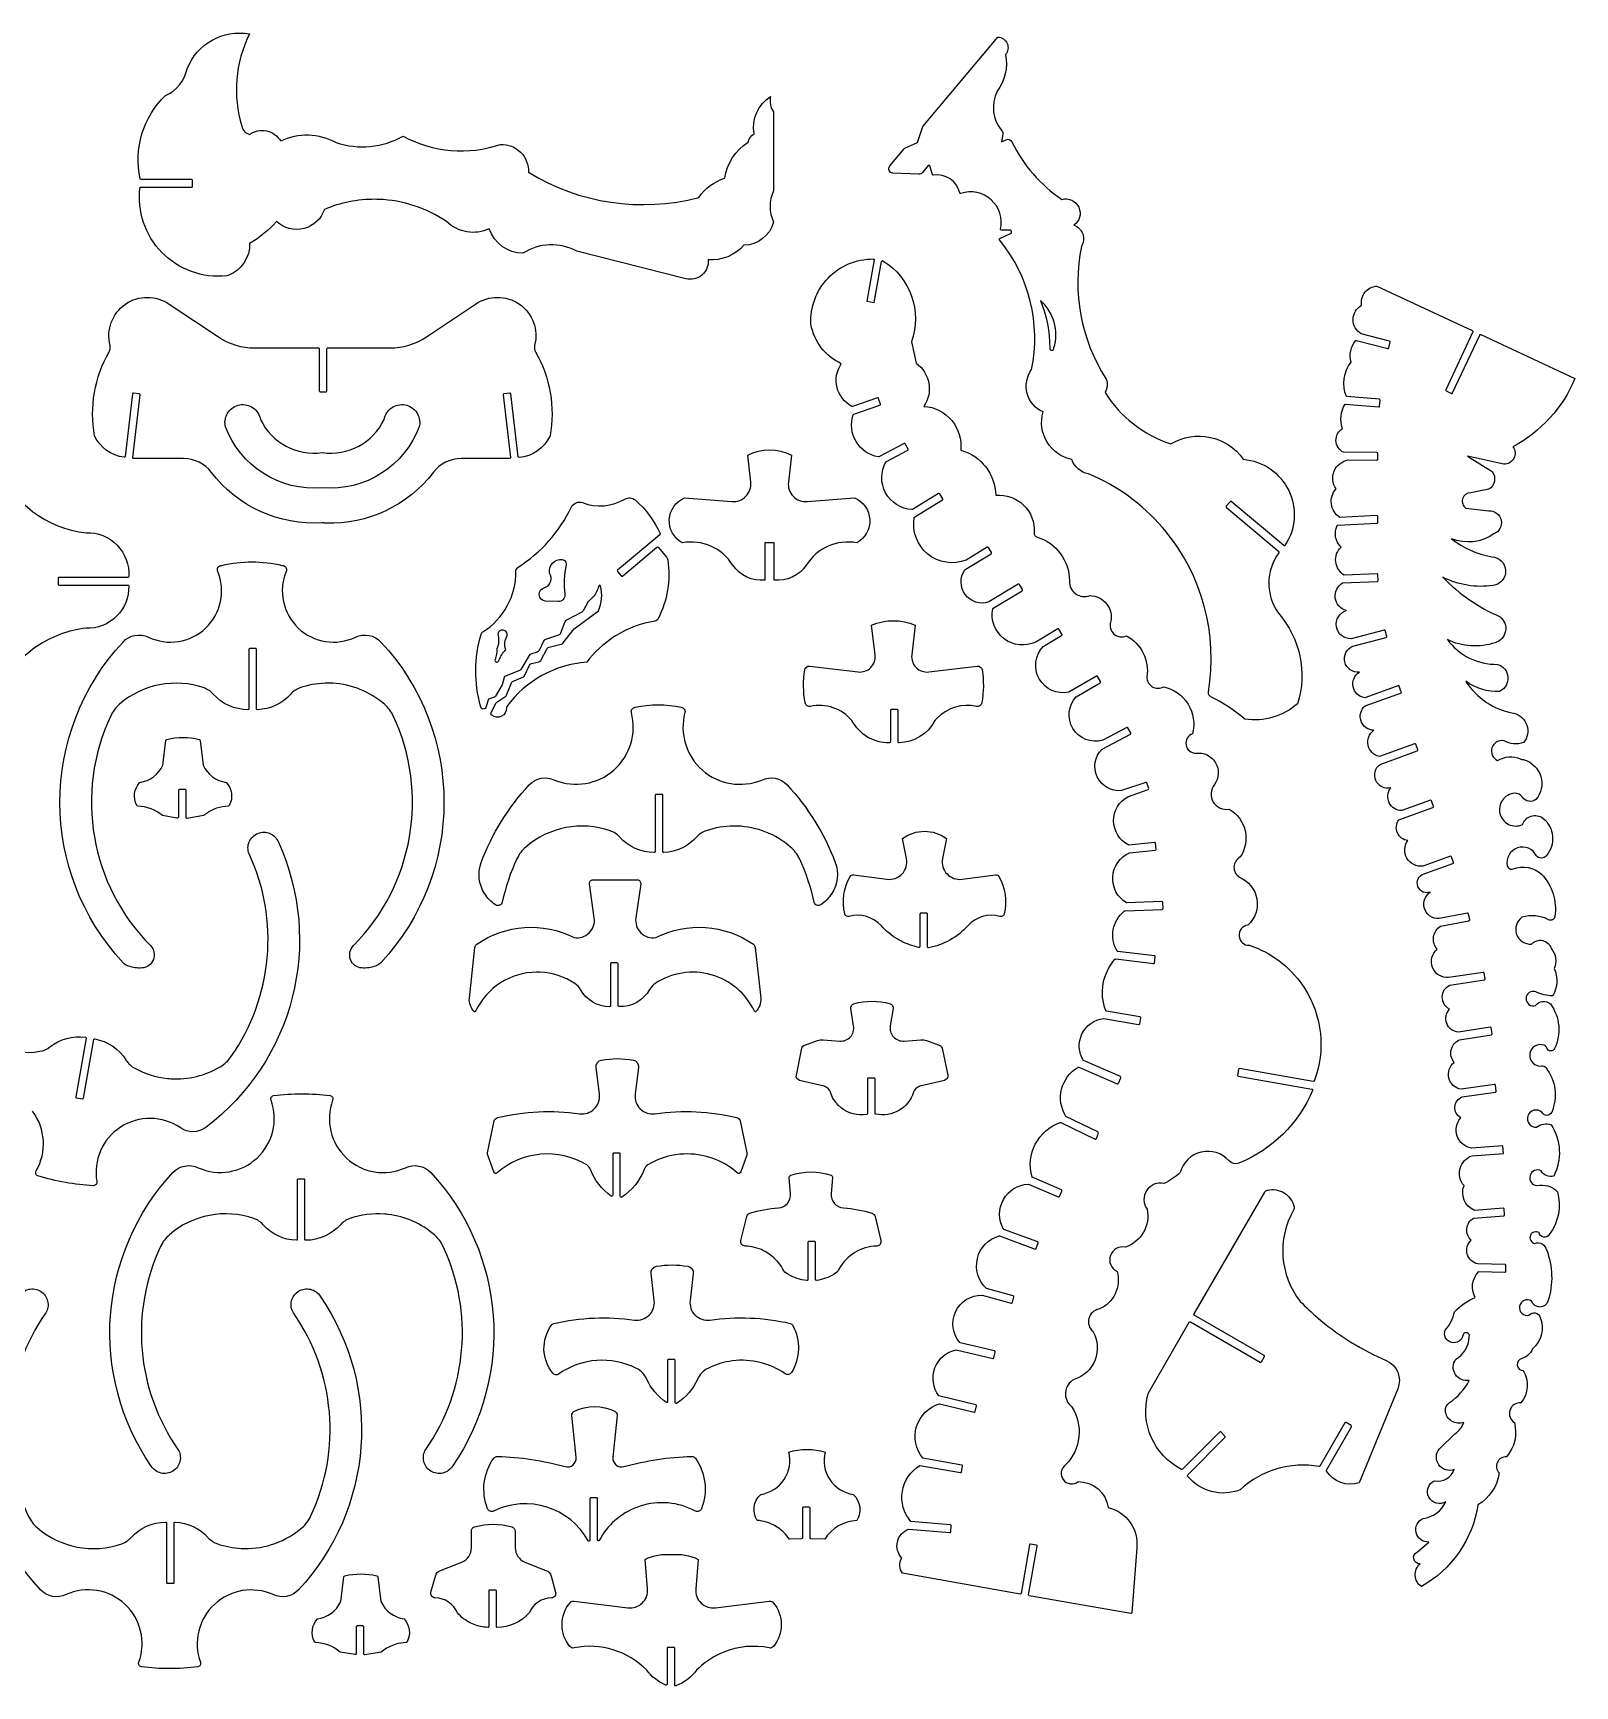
# Model space of a CAD drawing. Extents: x 0 to 551, y 0 to 333.
# Drawn here: x 246.7 to 551.5, y 4 to 330.6 of the extents above; entities that cross this region are included whole.
import ezdxf

# ---------------------------------------------------------------- set-up
doc = ezdxf.new("R2010")
doc.units = 0
doc.layers.add('DEFAULT_LAYER', color=1, linetype='CONTINUOUS')
doc.layers.add('WHITE', color=1, linetype='CONTINUOUS')

msp = doc.modelspace()

# ---------------------------------------------------------------- linework, layer by layer
at = {"layer": 'DEFAULT_LAYER'}
msp.add_lwpolyline([(522.87, 160.87, -0.131945), (521.88, 160.78, -0.207851), (520.61, 161.62, -0.207851), (520.36, 163.13, -0.207851), (521.28, 164.34), (527.36, 166.51, 0.414213), (527.47, 166.74), (527.07, 167.83, 0.414213), (526.85, 167.94), (521.41, 165.99, -0.298768), (518.26, 167.55, -0.298768), (518.44, 171.06, -0.270168), (516.37, 172.59, -0.270168), (516.68, 175.15), (523.41, 177.59, 0.414214), (523.51, 177.81), (523.11, 178.9, 0.414214), (522.89, 179.01), (517.27, 176.97, -0.287446), (514.77, 178.53, -0.287446), (515.07, 181.46, -0.356187), (512.12, 182.92, -0.356187), (512.96, 186.11), (520.3, 188.76, 0.414213), (520.4, 188.99), (520.01, 190.08, 0.414213), (519.79, 190.19), (512.82, 187.66, -0.297871), (510.58, 189.89, -0.297871), (511.73, 192.84, -0.311865), (509.19, 194.67, -0.311865), (510, 197.69), (517.19, 200.27), (516.68, 201.69), (509.91, 199.26, -0.312669), (507.63, 201.46, -0.312669), (508.88, 204.36, -0.378365), (505.99, 206.34, -0.378365), (507.59, 209.46), (514.17, 211.2, 0.414213), (514.29, 211.41), (513.99, 212.54, 0.414213), (513.78, 212.66), (507.21, 210.92, -0.374098), (504.32, 213.32, -0.374098), (506.3, 216.51, -0.301881), (504.11, 219, -0.301881), (505.56, 221.97), (512.42, 222.28, 0.414213), (512.59, 222.46), (512.53, 223.62, 0.414213), (512.35, 223.79), (505.89, 223.5, -0.234955), (504.19, 226.11, -0.234955), (505.24, 229.03, -0.320481), (504.47, 233.29, -0.276984), (504.61, 233.39), (512.37, 233.77, 0.414214), (512.54, 233.95), (512.48, 235.12, 0.414214), (512.3, 235.28), (504.98, 234.92, -0.218415), (503.33, 237.57, -0.218415), (504.25, 240.55, -0.258316), (503.88, 244.08, -0.258316), (506.67, 246.26), (512.33, 246.23, 0.414214), (512.5, 246.4), (512.51, 247.57, 0.414213), (512.33, 247.74), (505.71, 247.78, -0.273219), (504.24, 250.08, -0.273219), (505.54, 252.48, -0.225791), (506.04, 257.29), (512.69, 256.74, 0.414213), (512.87, 256.9), (512.97, 258.06, 0.414213), (512.81, 258.25), (506.32, 258.79, -0.275385), (507.25, 265.61, -0.253604), (508.1, 269.8, -0.287261), (508.28, 269.85), (514.46, 268.3, 0.414213), (514.67, 268.43), (514.96, 269.56, 0.414213), (514.83, 269.77), (509.22, 271.18, -0.267295), (507.62, 274.03, -0.267295), (509.29, 276.85, -0.210846), (509.96, 279.4, -0.210846), (512.31, 280.62), (531.18, 271.82, -0.414214), (531.27, 271.59), (525.93, 260.15, 0.414213), (526.02, 259.92), (527.08, 259.43, 0.414214), (527.3, 259.51), (532.64, 270.95, -0.414214), (532.87, 271.03), (551.47, 262.36, -0.172535), (539.22, 248.87, -0.289471), (539.39, 246.58, -0.289471), (537.39, 245.45), (530.24, 247.04), (535.12, 243.97, -0.210416), (535.56, 242.08, -0.210416), (534.46, 240.48), (530.86, 239.79, 0.330413), (529.27, 238.61, 0.330413), (529.93, 236.74), (534.42, 236.23, -0.366468), (536.87, 234.36, -0.366468), (535.44, 231.64, -0.24855), (527.09, 230.67, 0.121357), (535.03, 227.13, -0.388161), (537.76, 224.42, -0.388161), (535.3, 221.46, -0.153389), (525.38, 223.08, 0.099169), (536.67, 215.28, -0.279177), (537.74, 212.42, -0.279177), (535.7, 210.15, -0.195905), (526.25, 210.77, 0.242532), (536.19, 205.87, -0.310948), (538.23, 203.35, -0.310948), (536.6, 200.54, -0.174883), (529.91, 202.53, 0.21519), (539.42, 196.25, -0.255653), (541.96, 193.85, -0.255653), (541.31, 190.41, -0.211111), (537.45, 190.76, 0.384862), (535.06, 189.4, 0.384862), (536.17, 186.89, -0.238418), (540.75, 187.17), (540.83, 187.14), (540.91, 187.11), (540.99, 187.1), (541.08, 187.08), (541.25, 187.05), (541.34, 187.04), (541.42, 187.02, -0.253331), (544.72, 183.71, -0.253331), (543.75, 179.14, -0.203973), (542.33, 178.82, -0.203973), (541.11, 179.62, 0.272999), (539.53, 180.39, 0.220726), (537.16, 179.05, 0.220726), (536.65, 176.37, 0.220726), (538.37, 174.26, 0.220726), (541.1, 174.2, -0.241168), (542.79, 175.88, -0.241168), (545.15, 175.48, -0.201812), (547.04, 171.9, -0.201812), (545.8, 168.05, -0.216911), (544.83, 167.6, -0.216911), (543.85, 168.04, 0.378262), (540.11, 169.6, 0.378262), (538.1, 166.09, 0.221316), (538.53, 165.5, 0.221316), (539.26, 165.46, -0.286581), (544.87, 164.42, -0.2294), (547.51, 156.05, -0.243155), (547.04, 155.4, -0.243155), (546.25, 155.41, 0.198673), (541, 155.89, 0.337608), (539.93, 152.52, 0.337608), (542.9, 150.6, -0.272257), (545.1, 151.29, -0.272257), (546.78, 149.71, -0.301798), (547.34, 145.77, -0.240923), (547.1, 140.37, -0.123462), (543.75, 141.18, 0.241608), (542.44, 141.01, 0.241608), (541.8, 139.85, 0.241608), (542.38, 138.66, 0.241608), (543.68, 138.43, -0.210146), (545.09, 139.25, -0.210146), (546.64, 138.76, -0.274501), (547.45, 129.95, -0.314429), (546.66, 129.47, -0.314429), (545.92, 130.04, 0.232246), (545.4, 130.6, 0.231263), (543.55, 130.43, 0.231263), (542.54, 128.86, 0.231263), (543.16, 127.1, 0.231263), (544.92, 126.51, -0.266591), (545.72, 126.18, -0.271118), (546.87, 117.36, -0.28618), (545.9, 116.75, -0.28618), (544.92, 117.35, 0.253349), (543.36, 117.75, 0.253349), (542.16, 116.66, 0.253349), (542.42, 115.06, 0.253349), (543.9, 114.4, -0.269541), (546.75, 114.9, -0.269727), (547.27, 104.75, -0.347463), (544.78, 105.79, 0.224056), (543.46, 105.83, 0.224056), (542.59, 104.84, 0.224056), (542.81, 103.54, 0.224056), (543.95, 102.87, -0.261953), (548.01, 101.66, -0.23216), (546.4, 93.18, -0.310562), (545.26, 92.68, -0.310562), (544.38, 93.57, 0.225104), (543.39, 93.7, 0.225104), (542.66, 93.03, 0.225104), (542.73, 92.03, 0.225104), (543.53, 91.45, -0.212411), (544.98, 91.34, -0.212411), (545.86, 90.18, -0.170534), (546.14, 80.02, -0.317791), (544.52, 78.88, -0.317791), (542.9, 80.04, 0.251617), (541.45, 80.17, 0.251617), (540.53, 79.04, 0.251617), (540.97, 77.64, 0.251617), (542.38, 77.24, -0.288896), (543.62, 77.73, -0.288896), (544.59, 76.82, -0.324985), (543.1, 70.63, -0.229392), (540.96, 68.69, 0.374248), (540.07, 67.38, 0.374248), (541.25, 66.31, -0.322638), (540.8, 59.95, 0.345217), (538.63, 58.5, 0.345217), (539.51, 56.05, -0.246371), (537.94, 49.27, 0.30449), (536.14, 48.19, 0.30449), (536.46, 46.11, -0.237402), (532.29, 39.8, -0.23057), (521.11, 23.62, -0.226169), (519.9, 25.83, -0.226169), (520.86, 28.15, -0.368), (519.61, 29.1, -0.368), (520.34, 30.48), (522.6, 32.43, -0.362462), (520.08, 34.3, -0.362462), (521.47, 37.11, 0.27031), (525.92, 40.38, -0.206526), (524.06, 40.12, -0.206526), (522.6, 41.3, -0.206526), (522.45, 43.17, -0.206526), (523.71, 44.56, 0.372698), (527.61, 46.76, -0.339893), (524.57, 47.68, -0.339893), (524.68, 50.85), (527.75, 53.83, 0.173813), (529.49, 56.08, -0.238052), (527.1, 56.31, -0.238052), (525.87, 58.37, -0.267751), (526.62, 59.92, 0.123784), (530.59, 64.38, -0.308254), (527.83, 65.55, -0.308254), (527.91, 68.54, 0.261134), (530.57, 72.97, 0.404573), (530.17, 73.77, 0.404573), (529.35, 73.4, -0.213561), (528.56, 72.13, -0.213561), (527.09, 71.87, -0.213561), (525.91, 72.79, -0.213561), (525.82, 74.29, 0.127697), (527.69, 77.95, -0.099667), (531.75, 80.78, -0.341503), (532.48, 85.88), (537.64, 85.75, 0.414214), (537.81, 85.92), (537.84, 87.08, 0.414213), (537.68, 87.26), (532.25, 87.4, -0.282789), (530.19, 89.34, -0.282789), (530.98, 92.06, -0.23516), (530.11, 94.36, -0.23516), (531.43, 96.44), (537.4, 96.91, 0.414214), (537.56, 97.1), (537.46, 98.26, 0.414214), (537.28, 98.42), (531.64, 97.97, -0.412354), (529.55, 102.88, -0.25238), (528.77, 106.25, -0.25238), (531.15, 108.76), (537.34, 109.21), (537.23, 110.72), (531.04, 110.27, -0.27389), (528.19, 112.64, -0.27389), (528.91, 116.28, -0.29279), (527.73, 118.44, -0.29279), (529.2, 120.4), (535.78, 121.36, 0.414213), (535.93, 121.55), (535.76, 122.71, 0.414213), (535.56, 122.85), (528.98, 121.9, -0.299785), (526.55, 124.12, -0.299785), (527.63, 127.22, -0.238345), (527.02, 129.72, -0.238345), (528.67, 131.7), (534.95, 132.67, 0.414213), (535.1, 132.87), (534.92, 134.02, 0.414214), (534.72, 134.16), (528.43, 133.19, -0.287102), (526.14, 134.94, -0.287102), (526.7, 137.77, -0.286592), (525.24, 140.14, -0.286592), (526.73, 142.49), (533.57, 143.51, 0.414214), (533.72, 143.71), (533.55, 144.86, 0.414213), (533.35, 145.01), (526.5, 143.98, -0.324803), (523.34, 145.96, -0.324803), (524.24, 149.59, -0.218508), (523.53, 152.02, -0.218508), (524.91, 154.14), (530.53, 155.2, 0.414214), (530.67, 155.4), (530.46, 156.55, 0.414214), (530.25, 156.68), (524.63, 155.62, -0.363538), (521.69, 157.85, -0.309062), (522.87, 160.87)], format="xyb", close=True, dxfattribs=at)
at = {"layer": 'WHITE'}
for points in [[(314.33, 297.77, 0.101859), (304.3, 295.77, -0.25514), (300.23, 291.98, -0.25514), (294.84, 293.36, -0.079643), (289.53, 289.05, -0.313027), (285.42, 282.77, -0.070104), (284.95, 282.65, -0.229401), (272.18, 287.26, -0.229401), (267.87, 300.15), (278.07, 300.15, 0.414213), (278.24, 300.32), (278.24, 301.49, 0.414214), (278.07, 301.66), (268.08, 301.66, -0.352129), (267.91, 301.79, -0.259919), (272.87, 318.29, 0.245095), (277.17, 323.53, -0.35953), (289.5, 330.45, 0.193802), (288, 312.21, 0.289639), (289.5, 310.6, -0.207918), (292.86, 311.29, -0.207918), (295.66, 309.31, -0.245302), (306.6, 308.99, 0.212348), (319.87, 310.26, 0.209223), (339.11, 308.62, -0.210383), (343.08, 307.08, -0.210383), (344.62, 303.11, 0.204299), (378.28, 298.14, -0.167954), (383.46, 301.93, -0.227687), (388.06, 309.04, -0.212122), (389.22, 310.74, -0.301473), (392.49, 318.09, 0.219422), (393.09, 315.05), (393.09, 299.45, 0.229789), (393.09, 293.27, -0.331499), (387.23, 288.68, -0.229553), (380.17, 285.8, -0.243967), (378.92, 282.79, -0.243967), (375.74, 282.08), (354.2, 287.51, 0.272818), (343.54, 287.11, -0.320269), (336.9, 291.95, -0.309199), (328.45, 293.36, 0.142109), (315.02, 297.75), (314.67, 297.76), (314.33, 297.77)], [(469.93, 232.93, 0.115486), (455.31, 243.55, -0.285509), (452.05, 246.36, -0.20899), (447.14, 249.81, -0.20899), (446.34, 255.75, -0.227586), (443.21, 259.39, -0.227586), (444.09, 264.11, 0.224981), (437.76, 289.74, -0.231002), (437.73, 289.89, -0.231002), (437.82, 290), (439.93, 290.99, 0.307222), (440.11, 291.36, 0.307222), (439.84, 291.66), (438.12, 291.65, -0.228302), (437.98, 291.71, -0.228302), (437.95, 291.86, 0.270273), (436.08, 297.69, 0.270273), (430.09, 298.94, -0.211297), (429.95, 298.95, -0.211297), (429.87, 299.06, 0.396266), (424.67, 302.54, -0.376508), (424.48, 302.66), (423.96, 304.37, 0.275098), (423.83, 304.49, 0.275098), (423.66, 304.43), (422.49, 303.04, -0.232506), (421.79, 302.73), (416.66, 302.94, -0.285904), (415.9, 303.45, -0.285904), (416.03, 304.36), (418.87, 307.74, -0.116325), (419.18, 307.97), (421.53, 308.99), (422.6, 312.19), (437.39, 329.82, -0.291734), (439.25, 328.57, -0.291734), (438.91, 326.36, -0.211468), (437.29, 319.11, 0.301594), (438.21, 311.33, -0.218708), (438.4, 310.64), (438.16, 309.12), (439.02, 309.54, -0.413), (440.17, 309.14, 0.131413), (450.06, 297.76, -0.363972), (453.4, 296.2, -0.363972), (452.44, 292.64, -0.228643), (454.19, 290.92, -0.228643), (453.93, 288.47, 0.196282), (458.82, 262.26, -0.228684), (458.6, 259.59, 0.176384), (471.6, 249.45, -0.392376), (485.92, 246.4, -0.26477), (494.89, 240.23, -0.26477), (494.16, 229.37, -0.213657), (494.04, 229.29, -0.213657), (493.9, 229.33), (483.54, 238.03, 0.414214), (483.3, 238.01), (482.55, 237.11, 0.414213), (482.57, 236.87), (492.94, 228.17, -0.397154), (492.97, 227.93, 0.326894), (492.87, 215.96, -0.261637), (496.66, 198.1, -0.220266), (486.23, 195.04, 0.068871), (479.51, 199.47, -0.33494), (479.03, 200.4, 0.219015), (470.38, 232.4), (469.93, 232.93)], [(498.01, 141.91, -0.236698), (499.95, 123.52, -0.360998), (499.76, 123.42), (485.19, 125.98, 0.414213), (484.99, 125.84), (484.79, 124.69, 0.414213), (484.93, 124.49), (499.49, 121.93, -0.227837), (499.61, 121.84, -0.227837), (499.62, 121.69, -0.201088), (485.04, 107.32, -0.314274), (483.11, 107.77, 0.274008), (477.6, 109.49, 0.274008), (473.44, 105.47, -0.083865), (470.24, 103.29, 0.31197), (466.82, 101.9, 0.31197), (466.9, 98.21, -0.379985), (462.61, 90.7, 0.380057), (459.65, 89.04, 0.380057), (460.96, 85.9, -0.38938), (457.35, 78.45, 0.285524), (455.41, 76.63, 0.285524), (456.18, 74.08, -0.227841), (456.62, 68.42, -0.227841), (452.47, 64.54, 0.256997), (450.77, 62.01, 0.256997), (451.99, 59.21, -0.350239), (450.81, 47.68, 0.203342), (449.95, 46.32, 0.203342), (450.33, 44.76, 0.203342), (451.72, 43.95, 0.203342), (453.27, 44.38, -0.37512), (459.23, 39.26, -0.375227), (464.86, 31.27), (463.86, 18.46, -0.211529), (463.79, 18.33, -0.211529), (463.66, 18.3), (443.63, 21.83, -0.414213), (443.49, 22.03), (445.18, 31.61, 0.414213), (445.04, 31.81), (443.89, 32.02, 0.414213), (443.69, 31.88), (442, 22.29, -0.414213), (441.8, 22.15), (418.59, 26.25, -0.324795), (418.46, 29.25, -0.254672), (417.56, 32.49, -0.254672), (419.8, 35), (427.91, 34.31, 0.414213), (428.1, 34.47), (428.2, 35.63, 0.414213), (428.04, 35.82), (420.22, 36.48, -0.222094), (418.53, 42.44, -0.222094), (422.02, 47.57), (430.04, 46.16, 0.414214), (430.24, 46.3), (430.44, 47.45, 0.414214), (430.3, 47.65), (422.6, 49, -0.252001), (421.36, 55.25, -0.252001), (425.89, 59.74), (432.7, 58.1, 0.414214), (432.91, 58.23), (433.18, 59.37, 0.414213), (433.05, 59.58), (425.77, 61.32, -0.257848), (424.97, 66.83, -0.257848), (429.19, 70.44), (436.41, 68.72, 0.414214), (436.62, 68.85), (436.89, 69.98, 0.414213), (436.76, 70.19), (429.93, 71.82, -0.297906), (429.04, 77.93, -0.297906), (434.28, 81.2), (440.07, 79.64, 0.414213), (440.28, 79.76), (440.58, 80.89, 0.414213), (440.46, 81.1), (435.17, 82.53, -0.271142), (433.36, 88.45, -0.271142), (437.64, 92.92, -0.158535), (437.75, 92.92), (444.78, 90.34, 0.414213), (445, 90.45), (445.4, 91.54, 0.414213), (445.3, 91.77), (438.58, 94.22, -0.182347), (438.49, 94.3, -0.257723), (438.52, 100.12, -0.257723), (443.46, 103.18), (449.36, 100.63, 0.414213), (449.58, 100.72), (450.05, 101.79, 0.414213), (449.96, 102.02), (444.16, 104.53, -0.39251), (449.72, 115.36, -0.203073), (449.86, 115.35), (456.64, 112.05, 0.213742), (456.78, 112.05, 0.213742), (456.88, 112.15), (457.27, 113.26, 0.381264), (457.18, 113.47), (450.85, 116.55, -0.202866), (450.01, 121.93, -0.202866), (453.28, 126.28, -0.237869), (453.44, 126.29), (461.02, 123.01, 0.414213), (461.25, 123.1), (461.71, 124.17, 0.414214), (461.62, 124.4), (454.32, 127.56, -0.255624), (454.04, 132.83, -0.255624), (458.33, 135.91), (465.24, 134.72, 0.414214), (465.44, 134.86), (465.64, 136.01, 0.414214), (465.5, 136.21), (458.86, 137.35, -0.265321), (458.73, 137.46, -0.277404), (460.56, 147.6, -0.247362), (460.71, 147.65), (468.19, 146.76, 0.414214), (468.38, 146.91), (468.52, 148.07, 0.414214), (468.37, 148.26), (461.11, 149.13, -0.232205), (460.98, 149.21, -0.377599), (462.45, 157.15, -0.158445), (462.55, 157.19), (469.89, 157.46, 0.414214), (470.06, 157.64), (470.02, 158.81, 0.414213), (469.84, 158.98), (462.91, 158.72, -0.146241), (462.82, 158.74, -0.27911), (460.12, 163.88, -0.27911), (463.43, 168.65), (468.54, 169.16, 0.414213), (468.7, 169.35), (468.58, 170.51, 0.414214), (468.39, 170.67), (463.28, 170.15, -0.281228), (460.29, 174.95, -0.281228), (463.2, 179.79), (467.12, 181.13, 0.414213), (467.22, 181.35), (466.85, 182.45, 0.414213), (466.63, 182.56), (461.88, 180.93, -0.317249), (457.05, 183.65, -0.317249), (458, 189.11), (463.6, 192.07, 0.414214), (463.67, 192.31), (463.12, 193.34, 0.414213), (462.89, 193.41), (458.14, 190.89, -0.336977), (452.25, 193.19, -0.336977), (452.9, 199.47), (457.65, 202.24, 0.414213), (457.71, 202.48), (457.12, 203.48, 0.414214), (456.89, 203.55), (451.47, 200.39, -0.330579), (445.58, 203.01, -0.330579), (446.38, 209.41), (450.01, 211.58, 0.414214), (450.07, 211.82), (449.48, 212.82, 0.414213), (449.24, 212.88), (444.89, 210.28, -0.28225), (438.63, 210.95, -0.28225), (436.39, 216.84, -0.213739), (436.47, 216.95), (442.22, 220.41, 0.414213), (442.27, 220.65), (441.67, 221.65, 0.414213), (441.44, 221.71), (435.63, 218.21, -0.324753), (430.96, 219.66, -0.324753), (430.89, 224.54, -0.102596), (430.94, 224.59), (436.09, 227.73, 0.414213), (436.15, 227.97), (435.54, 228.96, 0.414213), (435.3, 229.02), (431.13, 226.48, -0.272288), (423.54, 227.67, -0.272288), (420.89, 234.88, -0.213858), (420.97, 235), (426.48, 238.36, 0.414213), (426.54, 238.6), (425.93, 239.59, 0.414213), (425.69, 239.65), (420.51, 236.49, -0.152422), (420.41, 236.46, -0.259996), (415.23, 239.75, -0.259996), (415.3, 245.89, -0.142678), (415.37, 245.96), (419.59, 248.17, 0.414213), (419.66, 248.41), (419.12, 249.44, 0.414213), (418.89, 249.51), (413.91, 246.9, -0.16228), (413.8, 246.89, -0.22162), (409.38, 249.89, -0.22162), (408.83, 255.21, -0.229835), (408.94, 255.32), (414.1, 257.1, 0.414214), (414.21, 257.32), (413.83, 258.43, 0.414214), (413.61, 258.53), (408.69, 256.83, -0.20844), (408.56, 256.85, -0.213074), (405.63, 260.6, -0.213074), (406.47, 265.29, -0.245922), (400.47, 273.08, -0.206409), (403.84, 282.18, -0.206409), (412.77, 285.98, -0.221065), (412.9, 285.92, -0.221065), (412.94, 285.78), (411.5, 277.62), (412.99, 277.36), (414.43, 285.51, -0.248018), (414.53, 285.64, -0.248018), (414.69, 285.63, -0.355213), (420.34, 269.62), (421.24, 265.38, -0.410719), (422.79, 256.86, -0.205128), (428.29, 254.08, -0.205128), (430.07, 248.18, -0.334112), (436.99, 239.29, -0.219968), (442.5, 237.35, -0.219968), (444.58, 231.9, 0.346698), (445.19, 231.02, -0.329026), (451.54, 222.35, 0.252222), (452.8, 219.82, 0.252222), (455.6, 219.48, -0.226266), (458.9, 217.84, -0.226266), (459.7, 214.24, 0.303718), (460.36, 211.84, 0.303718), (462.83, 211.53, -0.313103), (466.87, 203.36, 0.274202), (467.94, 201.44, 0.274202), (470.14, 201.46, -0.204627), (475, 198.02, -0.204627), (475.88, 192.13, 0.365346), (474.6, 189.94, 0.365346), (476.55, 188.31, -0.303236), (480.44, 186.44, -0.303236), (480.2, 182.13, 0.313244), (479.98, 178.67, 0.313244), (483.13, 177.26, -0.208916), (486.28, 173.01, -0.208916), (485.31, 167.81, 0.26458), (484.08, 165.85, 0.26458), (485.14, 163.79, -0.258737), (488.6, 159.53, -0.258737), (486.82, 154.34, 0.398439), (485.09, 152.19, 0.398439), (487.14, 150.35, -0.163164), (497.62, 142.48), (497.82, 142.2), (498.01, 141.91)], [(303.9, 233.82, -0.250082), (281.95, 243.82, 0.232779), (276.48, 246.53), (266.58, 246.56, -0.213827), (266.46, 246.62, -0.213827), (266.41, 246.75), (267.88, 259.16, 0.414214), (267.72, 259.35), (266.56, 259.49, 0.414213), (266.37, 259.34), (264.91, 246.94, -0.415792), (264.72, 246.79, -0.257923), (258.89, 251.02, -0.177079), (261.76, 267.62, 0.195897), (261.94, 268.91, -0.313747), (264.97, 277.05, -0.313747), (273.65, 277.03), (283.35, 270.57, 0.148069), (290.54, 268.39), (303.12, 268.39, -0.414214), (303.29, 268.22), (303.29, 259.92, 0.414214), (303.47, 259.75), (304.63, 259.75, 0.414214), (304.81, 259.92), (304.81, 268.22, -0.414214), (304.98, 268.39), (317.26, 268.39, 0.148069), (324.45, 270.57), (334.15, 277.03, -0.313747), (342.83, 277.05, -0.313747), (345.86, 268.91, 0.195897), (346.03, 267.62, -0.177079), (348.91, 251.02, -0.269049), (342.77, 246.76, -0.403642), (342.58, 246.91), (341.12, 259.3, 0.414214), (340.93, 259.45), (339.77, 259.32, 0.414213), (339.62, 259.13), (341.08, 246.75, -0.213827), (341.04, 246.62, -0.213827), (340.91, 246.56), (331.31, 246.53, 0.232779), (325.84, 243.82, -0.242915), (304.59, 233.79), (304.42, 233.8), (304.24, 233.81), (304.07, 233.82), (303.98, 233.82), (303.9, 233.82)], [(447.65, 268.4, 0.207153), (447.76, 268.08, 0.207153), (448.07, 267.95, 0.207153), (448.39, 268.08, 0.207153), (448.5, 268.4, 0.292011), (445.82, 277.79, -0.105398), (447.65, 268.4)], [(291.67, 254.28, 0.325583), (303.9, 247.71, 0.325583), (316.12, 254.28, -0.414214), (320.23, 257.15, -0.414214), (323.09, 253.04, -0.339917), (303.9, 240.75, -0.339917), (284.7, 253.04, -0.414214), (287.57, 257.15, -0.414214), (291.67, 254.28)], [(375.03, 229.89, -0.287334), (372.47, 234.47, -0.287334), (375.48, 238.77), (384.86, 238.04, 0.223823), (387.62, 239.08, 0.223823), (388.56, 241.87), (387.96, 247.18, -0.245633), (396.6, 247.18), (396, 241.87, 0.223823), (396.95, 239.08, 0.223823), (399.7, 238.04), (409.08, 238.77, -0.287334), (412.09, 234.47, -0.287334), (409.53, 229.89, 0.309391), (399.55, 225.47, -0.273168), (393.19, 222.52), (393.19, 229.9), (391.37, 229.9), (391.37, 222.52, -0.273168), (385.01, 225.47, 0.309391), (375.03, 229.89)], [(361.54, 211.29, 0.086792), (356.14, 206.29, 0.220684), (340.38, 197.57, 0.172856), (340.29, 197.29, -0.296307), (339.32, 195.61, -0.296307), (337.39, 195.81, -0.356075), (337.27, 196.34), (338.26, 198.25, -0.127039), (338.41, 198.41), (340.15, 199.57, 0.154589), (340.32, 199.78), (341.27, 202.24, -0.204981), (341.51, 202.48), (343.51, 203.31, 0.184226), (343.82, 203.6), (344.83, 205.7, -0.225327), (345.24, 206.02), (346.67, 206.37, 0.212263), (347.06, 206.66), (348.34, 209, -0.212264), (348.73, 209.3), (351.08, 209.86, 0.168484), (351.42, 210.08), (353.67, 212.92), (358.48, 216.46, 0.159681), (358.89, 221.37, 0.342585), (358.72, 221.51, 0.342585), (358.56, 221.38, -0.163297), (356.54, 218.37, 0.105142), (356.37, 218.18), (355.45, 216.47, -0.149208), (355.2, 216.22), (352.13, 214.62, 0.180602), (351.85, 214.3), (350.95, 212.01, -0.220083), (350.59, 211.66), (347.97, 210.76, 0.200116), (347.63, 210.46), (346.72, 208.59, -0.209942), (346.35, 208.27), (345.11, 207.89, 0.186351), (344.76, 207.63), (343.12, 204.89, -0.164924), (342.83, 204.64), (340.08, 203.56, 0.231443), (339.83, 203.28), (339.41, 201.84), (338.11, 199.59, -0.18474), (337.87, 199.39), (336.92, 199.08, 0.24172), (336.64, 198.8), (336.25, 197.55, -0.414214), (335.68, 197.05, -0.414214), (335.18, 197.62, -0.141612), (335.27, 211.82, -0.181922), (335.64, 212.31, 0.260734), (342.14, 224.27, -0.257919), (342.54, 225.01, 0.137135), (353.13, 236.97, -0.38905), (355.31, 237.83, 0.229148), (363.7, 238.54, -0.32375), (365.71, 238.36, -0.107863), (370.66, 231.71, -0.336024), (370.61, 231.5), (362.23, 224.48, 0.414213), (362.21, 224.23), (362.96, 223.34, 0.414213), (363.21, 223.32), (370.01, 229.03, -0.414213), (370.26, 229.01), (371.98, 226.96, -0.139086), (372.17, 226.53, -0.155391), (370.26, 214.89, -0.237813), (369.63, 214.43, 0.094273), (362.13, 211.66), (361.84, 211.48), (361.54, 211.29)], [(304.45, 202.14, 0.075214), (299.44, 201.21, 0.127787), (297.64, 200, -0.204819), (291.07, 196.92, -0.20344), (290.94, 196.97, -0.20344), (290.89, 197.09), (290.89, 208.84, 0.414214), (290.72, 209.01), (289.55, 209.01, 0.414214), (289.38, 208.84), (289.38, 197.09, -0.414623), (289.2, 196.91, -0.213539), (282.33, 200, 0.127787), (280.52, 201.21, 0.268069), (263.8, 198, 0.105221), (262.06, 195.71, 0.314636), (269.92, 150.29, -0.293273), (270.51, 147.55, -0.293273), (268.26, 145.88, -0.102351), (265.57, 146.24, -0.12098), (264.53, 146.92, -0.393787), (264.5, 210.29, -0.327288), (269.52, 211.25, 0.310076), (280.83, 213.04, 0.310076), (283.22, 224.24, -0.250191), (283.3, 225.05, -0.250191), (284.02, 225.44, -0.115616), (295.94, 225.44, -0.250191), (296.66, 225.05, -0.250191), (296.74, 224.24, 0.310076), (299.14, 213.04, 0.310076), (310.45, 211.25, -0.327288), (315.47, 210.29, -0.393787), (315.43, 146.92, -0.12098), (314.4, 146.24, -0.102351), (311.7, 145.88, -0.293273), (309.46, 147.55, -0.293273), (310.04, 150.29, 0.314636), (317.9, 195.71, 0.105221), (316.16, 198, 0.166114), (305.96, 202.13), (305.58, 202.14), (305.21, 202.15), (304.83, 202.15), (304.45, 202.14)], [(347.73, 220.99, 0.244122), (349.01, 222.17, 0.244122), (348.79, 223.9, -0.233597), (349.38, 225.86, -0.233597), (351.31, 226.59, -0.211514), (351.92, 226.24, -0.211514), (352.07, 225.56, 0.077983), (351.83, 219.72, -0.218387), (351.49, 218.69, -0.218387), (350.5, 218.28), (348.02, 218.36, -0.407146), (346.77, 219.67), (346.77, 219.75, -0.336018), (347.73, 220.99)], [(338.03, 206.82, 0.414214), (338.31, 206.33, 0.414214), (338.79, 206.61, -0.104938), (340.15, 208.79, -0.217582), (340.43, 211.57, 0.414214), (339.65, 212.64, 0.414214), (338.58, 211.86, -0.169287), (338.39, 208.95, -0.115329), (338.03, 206.82)], [(424.97, 194.76, -0.27372), (417.85, 190.38, -0.419431), (417.68, 190.55), (417.68, 196.78, 0.414214), (417.5, 196.96), (416.34, 196.96, 0.414213), (416.16, 196.78), (416.16, 190.55, -0.408411), (416, 190.38, -0.28386), (408.57, 194.76, 0.28018), (400.36, 197.57, -0.202733), (399.7, 197.7, -0.202733), (399.33, 198.26, -0.087242), (399.24, 204.79, -0.401466), (400.2, 205.51), (409.79, 204.38, 0.229744), (412.29, 205.24, 0.229744), (413.15, 207.74), (412.45, 213.65, -0.198449), (421.09, 213.65), (420.39, 207.74, 0.229744), (421.25, 205.24, 0.229744), (423.75, 204.38), (433.34, 205.51, -0.401466), (434.3, 204.79, -0.087242), (434.21, 198.26, -0.202733), (433.84, 197.7, -0.202733), (433.18, 197.57, 0.257972), (425.44, 195.27), (425.31, 195.15), (425.19, 195.03), (425.12, 194.97), (425.07, 194.9), (425.02, 194.84), (424.97, 194.76)], [(385.23, 173.92, 0.082423), (379.73, 172.98, 0.127787), (377.93, 171.77, -0.204819), (371.36, 168.69, -0.20344), (371.23, 168.74, -0.20344), (371.18, 168.86), (371.18, 180, 0.414214), (371.01, 180.18), (369.84, 180.18, 0.414213), (369.67, 180), (369.67, 168.85, -0.414647), (369.49, 168.68, -0.21345), (362.62, 171.77, 0.127787), (360.81, 172.97, 0.268069), (344.09, 169.77, 0.105221), (342.36, 167.47, 0.056466), (339.46, 158.88, -0.248893), (338.94, 158.26, -0.248893), (338.13, 158.35, -0.10146), (335.97, 160.56, -0.237468), (335.3, 166.74, -0.097828), (344.78, 182.06, -0.327288), (349.8, 183.02, 0.284261), (361.51, 184.98, 0.284261), (364.98, 196.33, -0.219222), (365.11, 197.04, -0.219222), (365.73, 197.41, -0.101879), (374.8, 197.41, -0.219639), (375.43, 197.04, -0.219639), (375.55, 196.33, 0.285159), (379.02, 184.96, 0.285159), (390.74, 183.02, -0.327288), (395.76, 182.06, -0.097828), (405.25, 166.75, -0.237468), (404.58, 160.57, -0.10146), (402.42, 158.36, -0.248893), (401.61, 158.27, -0.248893), (401.09, 158.89, 0.056466), (398.19, 167.48, 0.105221), (396.45, 169.77, 0.171158), (385.92, 173.91), (385.57, 173.92), (385.23, 173.92)], [(282.35, 177.18, 0.070175), (280.42, 175.98), (277.17, 175.44, -0.220627), (277.03, 175.48, -0.220627), (276.97, 175.61), (276.97, 180.98, 0.414214), (276.8, 181.15), (275.63, 181.15, 0.414214), (275.46, 180.98), (275.46, 175.76, -0.220627), (275.37, 175.57, -0.220627), (275.16, 175.51), (272.31, 175.98, 0.164876), (267.44, 177.86, -0.268029), (267.22, 178, -0.317329), (267.82, 182.56, 0.255546), (272.4, 185.96), (272.99, 190.83, -0.314126), (273.19, 191.05, -0.116399), (279.54, 191.05, -0.314125), (279.73, 190.83), (280.33, 185.96, 0.255546), (284.91, 182.56, -0.317329), (285.51, 178, -0.26803), (285.29, 177.86, 0.072216), (283, 177.43), (282.67, 177.31), (282.35, 177.18)], [(417.62, 151.54, -0.077116), (414.38, 154.2, 0.284588), (408.01, 156.06, -0.204289), (407.47, 156.13, -0.204289), (407.15, 156.57, -0.188546), (408.21, 163.96, -0.306783), (408.91, 164.3), (415.49, 163.41, 0.241315), (418.47, 164.45, 0.241315), (419.36, 167.48), (418.59, 171.49, -0.32337), (427.23, 171.49), (426.47, 167.48, 0.241315), (427.36, 164.45, 0.241315), (430.34, 163.41), (436.92, 164.3, -0.306782), (437.61, 163.96, -0.188546), (438.68, 156.57, -0.204289), (438.36, 156.13, -0.204289), (437.82, 156.06, 0.284588), (431.45, 154.2, -0.166529), (423.72, 149.87, -0.222558), (423.58, 149.91, -0.222558), (423.52, 150.04), (423.52, 156.54, 0.414214), (423.35, 156.71), (422.18, 156.71, 0.414214), (422.01, 156.54), (422.01, 150.1, -0.225557), (421.94, 149.96, -0.225557), (421.8, 149.93, -0.069789), (418.22, 151.21), (417.92, 151.37), (417.62, 151.54)], [(346.24, 145.04, 0.287133), (334.19, 137.32, -0.24532), (334.06, 137.23, -0.24532), (333.91, 137.28, -0.214726), (332.95, 139.88), (334.05, 149.94, -0.216946), (334.41, 150.55, -0.276175), (353.66, 151.88, 0.239202), (356.64, 152.82, 0.239202), (357.64, 155.79), (356.68, 162.5, -0.217588), (356.84, 163.05, -0.217588), (357.36, 163.29), (366.14, 163.29, -0.217588), (366.66, 163.05, -0.217588), (366.82, 162.5), (365.85, 155.79, 0.239202), (366.86, 152.82, 0.239202), (369.84, 151.88, -0.276175), (389.08, 150.55, -0.216946), (389.45, 149.94), (390.54, 139.88, -0.214726), (389.58, 137.28, -0.24532), (389.43, 137.23, -0.24532), (389.3, 137.32, 0.217421), (380.74, 144.54, 0.217421), (369.68, 142.81, 0.120082), (368.57, 141.61, -0.283546), (362.52, 138.23, -0.401615), (362.35, 138.4), (362.35, 146.69, 0.414213), (362.18, 146.87), (361.01, 146.87, 0.414214), (360.84, 146.69), (360.84, 138.4, -0.415351), (360.67, 138.22, -0.270869), (354.93, 141.61, 0.120082), (353.82, 142.81, 0.136587), (346.93, 145.03), (346.59, 145.04), (346.24, 145.04)], [(405.9, 118.73, -0.120697), (404.31, 121.33, 0.261293), (403.07, 122.49), (398.22, 123.67, -0.404298), (397.58, 124.69), (398.69, 130.02, -0.261197), (399.24, 130.65), (401.78, 131.56, -0.106505), (402.86, 131.7), (406.15, 131.43, 0.231653), (408.27, 132.26, 0.231653), (408.91, 134.45), (408.34, 137.84, -0.385405), (408.96, 138.81, -0.13482), (416.1, 138.81, -0.385405), (416.73, 137.84), (416.15, 134.45, 0.231653), (416.79, 132.26, 0.231653), (418.92, 131.43), (422.2, 131.7, -0.106505), (423.28, 131.56), (425.82, 130.65, -0.261197), (426.37, 130.02), (427.49, 124.69, -0.404298), (426.85, 123.67), (421.99, 122.49, 0.261293), (420.75, 121.33, -0.387051), (413.27, 117.01, -0.3526), (413.14, 117.18), (413.14, 123.95, 0.414213), (412.96, 124.12), (411.8, 124.12, 0.414213), (411.62, 123.95), (411.62, 117.12, -0.366533), (411.48, 116.95, -0.212262), (406.43, 118.25), (406.3, 118.37), (406.16, 118.48), (406.03, 118.6), (405.9, 118.73)], [(374.56, 109.05, 0.112289), (368.23, 106.96, 0.169056), (367.5, 106.08, -0.163346), (363.06, 100.61, -0.273495), (362.88, 100.6, -0.273495), (362.79, 100.75), (362.79, 109.1, 0.414214), (362.62, 109.27), (361.45, 109.27, 0.414214), (361.28, 109.1), (361.28, 100.95, -0.277956), (361.19, 100.8, -0.277956), (361.01, 100.81, -0.154844), (356.87, 106.08, 0.169056), (356.14, 106.96, 0.326594), (338.46, 105.39, -0.248934), (338.07, 105.29, -0.248934), (337.77, 105.57), (336.6, 108.88, -0.13654), (336.57, 109.34), (337.87, 115.65, -0.290909), (338.52, 116.32, -0.094356), (354.73, 117.07, 0.233196), (357.64, 118.02, 0.233196), (358.65, 120.91), (358.01, 126.25, -0.398191), (359.07, 127.68, -0.087882), (365.3, 127.68, -0.398191), (366.36, 126.25), (365.72, 120.91, 0.233196), (366.73, 118.02, 0.233196), (369.64, 117.07, -0.094356), (385.85, 116.32, -0.290909), (386.5, 115.65), (387.8, 109.34, -0.13654), (387.77, 108.88), (386.6, 105.57, -0.248934), (386.3, 105.29, -0.248934), (385.91, 105.39, 0.194733), (375.25, 109.1), (374.91, 109.08), (374.56, 109.05)], [(316.22, 97.25, 0.103444), (309.31, 96.35, 0.127787), (307.5, 95.15, -0.213539), (300.62, 92.06, -0.414623), (300.45, 92.23), (300.45, 103.99, 0.414214), (300.28, 104.16), (299.11, 104.16, 0.414214), (298.94, 103.99), (298.94, 92.24, -0.20344), (298.89, 92.11, -0.20344), (298.76, 92.06, -0.204819), (292.19, 95.15, 0.127787), (290.38, 96.35, 0.268069), (273.66, 93.15, 0.105221), (271.93, 90.86, 0.268038), (275.36, 50.74, -0.414214), (274.36, 46.45, -0.414214), (270.07, 47.45, -0.351424), (274.36, 105.44, -0.327288), (279.38, 106.4, 0.301021), (290.99, 108.32, 0.301021), (293.76, 119.76, -0.216109), (293.8, 120.32, -0.216109), (294.26, 120.67, -0.062371), (305.43, 120.67, -0.216775), (305.89, 120.32, -0.216775), (305.93, 119.75, 0.302438), (308.68, 108.29, 0.302438), (320.31, 106.4, -0.327288), (325.33, 105.44, -0.351424), (329.62, 47.45, -0.414214), (325.33, 46.45, -0.414214), (324.33, 50.74, 0.268038), (327.77, 90.86, 0.105221), (326.03, 93.15, 0.14975), (316.91, 97.18), (316.56, 97.22), (316.22, 97.25)], [(391.11, 90.01, 0.108838), (387.45, 90.92, -0.225733), (386.79, 91.26, -0.225733), (386.63, 91.99), (387.77, 96.78, -0.26612), (388.35, 97.4, -0.056974), (394.04, 98.46, 0.418872), (396.44, 101.27), (396.17, 104.45, -0.344774), (396.46, 104.9, -0.165838), (404.46, 104.9, -0.344774), (404.75, 104.45), (404.48, 101.27, 0.418872), (406.88, 98.46, -0.056974), (412.57, 97.4, -0.26612), (413.15, 96.78), (414.29, 91.99, -0.225733), (414.13, 91.26, -0.225733), (413.47, 90.92, 0.267134), (406.01, 86.36, -0.137861), (405.03, 85.35, -0.092841), (401.57, 84.13, -0.21891), (401.43, 84.17, -0.21891), (401.37, 84.3), (401.37, 91.64, 0.414214), (401.19, 91.81), (400.03, 91.81, 0.414214), (399.85, 91.64), (399.85, 84.26, -0.214834), (399.8, 84.13, -0.214834), (399.66, 84.09, -0.100699), (395.89, 85.35, -0.137861), (394.91, 86.36, 0.132781), (391.74, 89.66), (391.43, 89.84), (391.11, 90.01)], [(501.22, 76.24, 0.072548), (514.15, 68.33, -0.410361), (516.44, 62.71), (508.79, 44.16, -0.350819), (502.37, 46.47, -0.275083), (502.37, 46.65), (507.32, 55.23, 0.414213), (507.26, 55.46), (506.25, 56.05, 0.414213), (506.01, 55.98), (501.07, 47.42, -0.317173), (500.89, 47.34, 0.237869), (485.3, 42.76, -0.328494), (474.91, 45.48, -0.383253), (474.93, 45.71), (482.3, 53.11, 0.414214), (482.3, 53.35), (481.48, 54.18, 0.414213), (481.23, 54.17), (473.9, 46.82, -0.325565), (473.7, 46.79, -0.356588), (467.11, 61.81), (475.25, 75.9, -0.414213), (475.48, 75.96), (489.27, 68.01, 0.414213), (489.5, 68.07), (490.09, 69.08, 0.414213), (490.02, 69.32), (476.24, 77.27, -0.415078), (476.18, 77.51), (490.15, 101.55, -0.203186), (490.69, 101.95, -0.203925), (494.03, 101.41, -0.203925), (495.95, 98.63, -0.182859), (495.86, 98.03, 0.305405), (497.18, 79.98, 0.022886), (500.69, 76.7), (501.22, 76.24)], [(384.29, 68.14, 0.074231), (380.08, 66.75, 0.171989), (378.08, 64.66, -0.146844), (373.91, 59.84, -0.273495), (373.73, 59.84, -0.273495), (373.64, 59.99), (373.64, 68.34, 0.414214), (373.47, 68.51), (372.3, 68.51, 0.414214), (372.13, 68.34), (372.13, 60.19, -0.277956), (372.04, 60.04, -0.277956), (371.86, 60.05, -0.138382), (367.99, 64.66, 0.171989), (365.99, 66.75, 0.276308), (350.59, 65.63, -0.396315), (349.42, 65.8, -0.335066), (349.17, 75.29, -0.182811), (349.68, 75.63, -0.092509), (365.58, 76.31, 0.233196), (368.49, 77.26, 0.233196), (369.5, 80.15), (368.86, 85.48, -0.398191), (369.92, 86.92, -0.087882), (376.15, 86.92, -0.398191), (377.21, 85.48), (376.57, 80.15, 0.233196), (377.58, 77.26, 0.233196), (380.49, 76.31, -0.092121), (396.33, 75.64, -0.217265), (396.9, 75.21, -0.265349), (396.62, 65.95, -0.206267), (396.06, 65.55, -0.206267), (395.39, 65.69, 0.184336), (384.98, 68.24), (384.64, 68.19), (384.29, 68.14)], [(288.53, 31.14, 0.183569), (299.88, 35.29, 0.105221), (301.62, 37.58, 0.268038), (298.18, 77.7, -0.414214), (299.19, 81.99, -0.414214), (303.48, 80.99, -0.351424), (299.19, 23, -0.327288), (294.17, 22.04, 0.301021), (282.56, 20.12, 0.301021), (279.79, 8.68, -0.216109), (279.74, 8.12, -0.216109), (279.29, 7.77, -0.062371), (268.12, 7.77, -0.216775), (267.66, 8.12, -0.216775), (267.62, 8.69, 0.302438), (264.87, 20.15, 0.302438), (253.23, 22.04, -0.327288), (248.21, 23, -0.351424), (243.92, 80.99, -0.414214), (248.21, 81.99, -0.414214), (249.22, 77.7, 0.268038), (245.78, 37.58, 0.105221), (247.52, 35.29, 0.268069), (264.24, 32.09, 0.127787), (266.05, 33.29, -0.213539), (272.92, 36.38, -0.414623), (273.09, 36.21), (273.09, 24.45, 0.414214), (273.27, 24.28), (274.43, 24.28, 0.414214), (274.61, 24.45), (274.61, 36.2, -0.20344), (274.66, 36.33, -0.20344), (274.79, 36.38, -0.204819), (281.35, 33.29, 0.127787), (283.16, 32.09, 0.07031), (287.83, 31.17), (288.18, 31.15), (288.53, 31.14)], [(366.03, 39.29, 0.182405), (358.63, 32.74, -0.344813), (358.43, 32.65, -0.344813), (358.3, 32.82), (358.3, 40.98, 0.414214), (358.13, 41.15), (356.96, 41.15, 0.414214), (356.79, 40.98), (356.79, 32.77, -0.341326), (356.66, 32.61, -0.341326), (356.46, 32.69, 0.39795), (337.74, 38.54, -0.209387), (337.05, 38.52, -0.209387), (336.56, 39.01, -0.252536), (337.77, 49.01, -0.25196), (338.51, 49.37, -0.059391), (351.9, 47.34, 0.24789), (353.47, 47.68, 0.24789), (354.08, 49.18), (353.22, 57.42, -0.317951), (353.71, 58.29, -0.225308), (361.68, 58.29, -0.317951), (362.17, 57.42), (361.31, 49.18, 0.24789), (361.92, 47.68, 0.24789), (363.49, 47.34, -0.059391), (376.88, 49.37, -0.25196), (377.62, 49.01, -0.252536), (378.83, 39.01, -0.209387), (378.34, 38.52, -0.209387), (377.65, 38.54, 0.204466), (366.69, 39.53), (366.36, 39.41), (366.03, 39.29)], [(393.38, 35.64, 0.114894), (389.84, 36.7, -0.363265), (390.53, 41.84, 0.212139), (395.17, 44.79, 0.212139), (396.09, 50.21, -0.148062), (403.27, 50.21, 0.212139), (404.19, 44.79, 0.212139), (408.83, 41.84, -0.363265), (409.53, 36.7, 0.237509), (403.19, 33.01), (400.46, 33.07, -0.40777), (400.29, 33.24), (400.29, 39.16, 0.414213), (400.11, 39.33), (398.95, 39.33, 0.414213), (398.77, 39.16), (398.77, 33.23, -0.407769), (398.61, 33.06), (396.17, 33.01, 0.097875), (393.97, 35.27), (393.68, 35.46), (393.38, 35.64)], [(333.25, 16.41, -0.098755), (330.59, 18.43, 0.294833), (326.18, 21.41, -0.230575), (325.51, 21.76, -0.230575), (325.37, 22.5), (326.23, 25.68, -0.237539), (327.26, 26.84), (331.44, 28.48, 0.308364), (333.36, 31.3), (333.36, 34.59, -0.330512), (333.97, 35.42, -0.148129), (341.39, 35.41, -0.328796), (342.01, 34.59), (342.03, 31.27, 0.306757), (343.94, 28.48), (348.1, 26.84, -0.237539), (349.14, 25.68), (350, 22.5, -0.230575), (349.85, 21.76, -0.230575), (349.18, 21.41, 0.294833), (344.77, 18.43, -0.212709), (338.46, 15.55, -0.416807), (338.29, 15.72), (338.29, 22.77, 0.414214), (338.11, 22.94), (336.95, 22.94, 0.414214), (336.77, 22.77), (336.77, 15.73, -0.204781), (336.72, 15.6, -0.204781), (336.59, 15.56, -0.081956), (333.88, 16.13), (333.56, 16.26), (333.25, 16.41)], [(382.6, 10.42, 0.093291), (377.87, 7.09, -0.137213), (373.78, 4.01, -0.247844), (373.62, 4.03, -0.247844), (373.54, 4.17), (373.54, 11.44, 0.414214), (373.37, 11.62), (372.2, 11.62, 0.414214), (372.03, 11.44), (372.03, 4.29, -0.2525), (371.95, 4.15, -0.2525), (371.79, 4.14, -0.128295), (368.01, 7.09, 0.255566), (353.67, 11.51, -0.275358), (352.83, 11.8, -0.365969), (352.87, 20.45, -0.25182), (353.64, 20.75), (364.3, 19.44, 0.225714), (367.12, 20.38, 0.225714), (368.16, 23.16), (367.68, 29.01, -0.139519), (372.94, 29.96, -0.139519), (378.2, 29.01), (377.71, 23.16, 0.225714), (378.76, 20.38, 0.225714), (381.58, 19.44), (392.24, 20.75, -0.25182), (393, 20.45, -0.365969), (393.04, 11.8, -0.275358), (392.21, 11.51, 0.147178), (383.23, 10.69), (382.91, 10.56), (382.6, 10.42)], [(317.75, 12, 0.079279), (315.54, 10.69), (312.3, 10.14, -0.220627), (312.16, 10.18, -0.220627), (312.1, 10.31), (312.1, 15.68, 0.414214), (311.92, 15.85), (310.76, 15.85, 0.414214), (310.58, 15.68), (310.58, 10.36, -0.220627), (310.52, 10.23, -0.220627), (310.38, 10.19), (307.44, 10.69, 0.164876), (302.56, 12.56, -0.268029), (302.34, 12.7, -0.317329), (302.95, 17.26, 0.255546), (307.53, 20.66), (308.12, 25.53, -0.314126), (308.32, 25.76, -0.116399), (314.66, 25.76, -0.314125), (314.86, 25.53), (315.46, 20.66, 0.255546), (320.04, 17.26, -0.317329), (320.64, 12.7, -0.26803), (320.42, 12.56, 0.062988), (318.41, 12.22), (318.08, 12.12), (317.75, 12)]]:
    msp.add_lwpolyline(points, format="xyb", close=True, dxfattribs=at)
for points in [[(239.83, 244.98, 0.276584), (257.19, 231.89, -0.211984), (263.33, 229.42, -0.211984), (265.62, 223.22, -0.395357), (265.44, 223.06), (251.84, 223.06, 0.414214), (251.67, 222.88), (251.67, 221.72, 0.414214), (251.84, 221.55), (265.46, 221.55, -0.406373), (265.63, 221.38, -0.207031), (263.22, 215.37, -0.207031), (257.19, 213.01, 0.123801), (247.51, 209.45), (247.23, 209.25), (246.95, 209.05), (246.95, 209.05, 0.139365), (239.83, 199.93, -0.201854)], [(232.16, 135.47, 0.268069), (248.07, 129.41, 0.127787), (250.06, 130.28, -0.204819), (257.06, 132.18, -0.20344), (257.18, 132.11, -0.20344), (257.21, 131.98), (255.17, 120.4, 0.414214), (255.31, 120.2), (256.46, 120, 0.414213), (256.66, 120.14), (258.7, 131.72, -0.414622), (258.9, 131.86, -0.213539), (265.14, 127.62, 0.127787), (266.71, 126.12, 0.102081), (273.27, 124.05), (273.61, 124.02), (273.95, 124), (273.95, 124, 0.151155), (283.73, 126.37, 0.105221), (285.84, 128.33, 0.268038), (289.42, 168.43, -0.414214), (291.15, 172.48, -0.414214), (295.2, 170.75, -0.351424), (280.91, 114.39, -0.327288), (275.8, 114.32, 0.301021), (264.03, 114.44, 0.301021), (259.32, 103.66, -0.216109), (259.18, 103.11, -0.216109), (258.67, 102.85, -0.062371), (247.67, 104.79, -0.216775), (247.28, 105.21, -0.216775), (247.33, 105.78, 0.302438), (246.62, 117.55, 0.302438)]]:
    msp.add_lwpolyline(points, format="xyb", dxfattribs=at)

doc.saveas('drawing.dxf')
